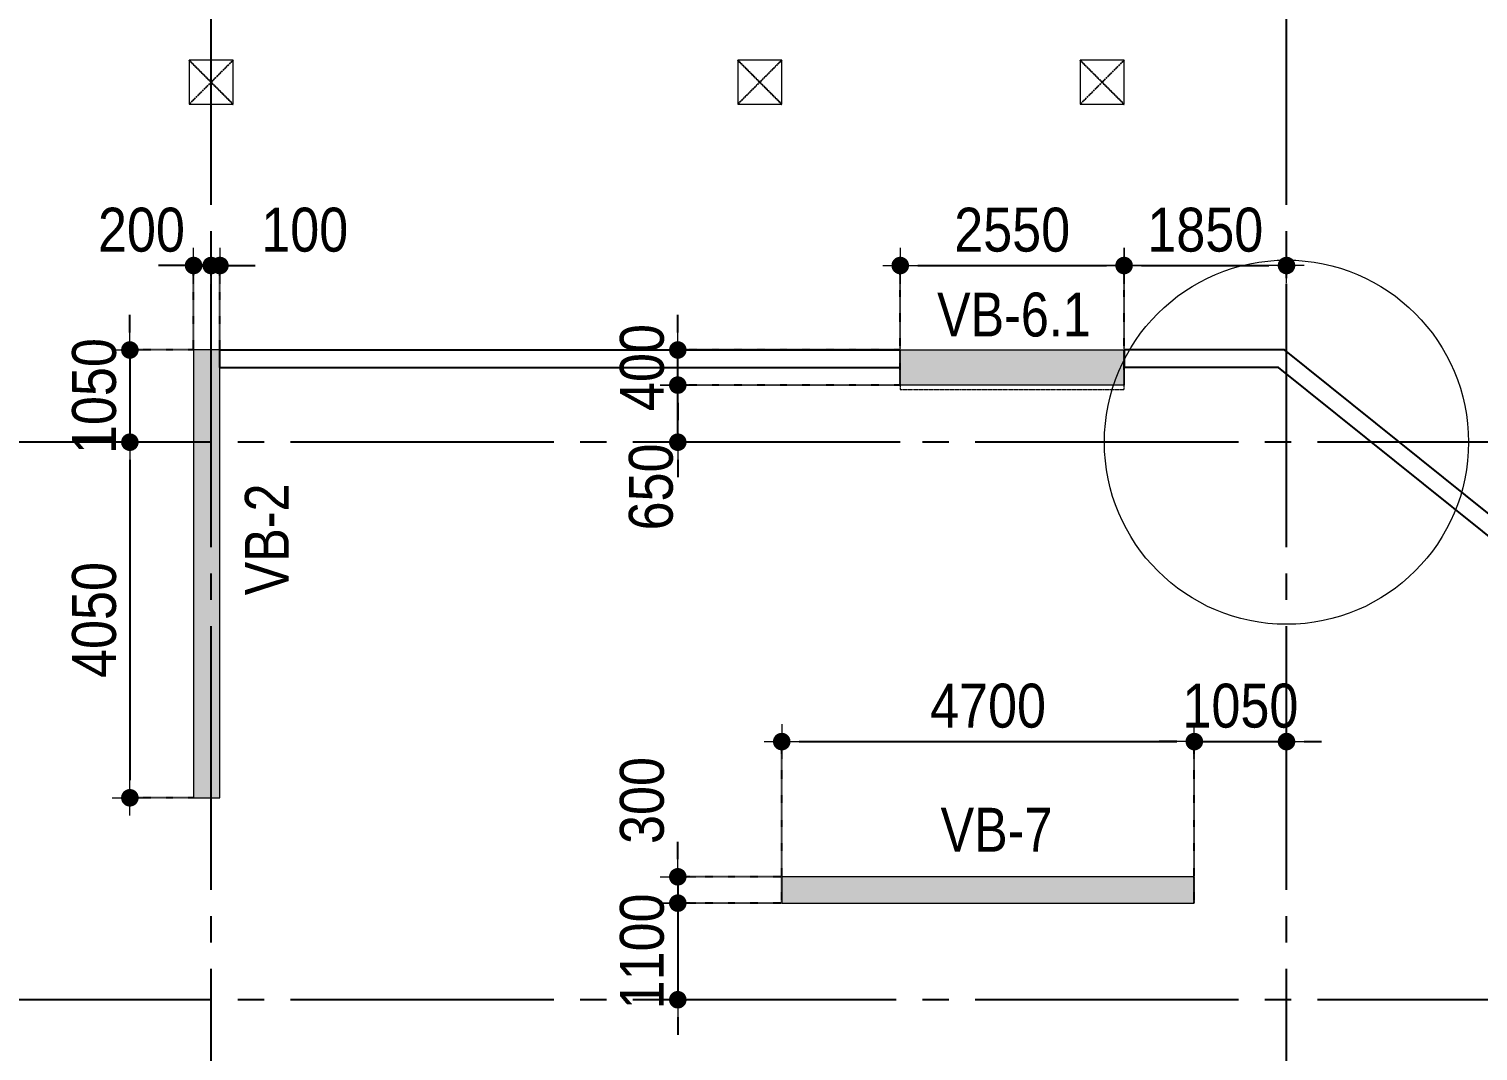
# Model space of a CAD drawing. Header units: millimetres. Extents: x -3973692 to -2843767, y 592734 to 838475.
# Drawn here: x -3463270 to -3446763, y 755297 to 766937 of the extents above; entities that cross this region are included whole.
import ezdxf
from ezdxf.enums import TextEntityAlignment as Align

# ---------------------------------------------------------------- set-up
doc = ezdxf.new("R2010")
doc.units = ezdxf.units.MM
doc.header["$MEASUREMENT"] = 0
doc.header["$PDMODE"] = 3
doc.header["$PDSIZE"] = -20
for name, pattern in [('CHG_XX_Cot_Tang 1$0$MB_Luoi truc$0$HTT Hidden 21', [3, 2, -1]), ('CHG_XX_Luoi truc$0$MB_Luoi truc$0$Center101', [13, 10, -1, 1, -1]), ('DIVIDE2', [15.875, 6.35, -3.175, 0, -3.175, 0, -3.175]), ('HIDDEN5', [2.8375, 1.25, -1.5875])]:
    doc.linetypes.add(name, pattern=pattern)
doc.layers.get('0').update_dxf_attribs({"lineweight": 9})
doc.layers.get('Defpoints').update_dxf_attribs({"color": 10, "lineweight": 0})
for name, color, linetype, lineweight in [("'S_General_Dim_1", 1, 'Continuous', 18), ("'S_General_Divide_3 Intermediate", 3, 'DIVIDE2', 40), ('CHG_XX_Cot_Tang 1$0$NS-Pier', 150, 'Continuous', 9), ('CHG_XX_Cot_Tang 1$0$NS-Pier @ 1', 150, 'Continuous', 9), ('CHG_XX_Cot_Tang 1$0$NS-Pier @ 100', 150, 'Continuous', 9), ('CHG_XX_Cot_Tang 1$0$NS-Pier @ 150 VP1', 150, 'Continuous', 9), ('CHG_XX_Cot_Tang 1$0$NS-Pier @ 150 VP2', 150, 'Continuous', 9), ('CHG_XX_Cot_Tang 1$0$NS-Pier @ 150 VP3', 150, 'Continuous', 9), ('CHG_XX_Cot_Tang 1$0$NS-Pier @ 150 VP4', 150, 'Continuous', 9), ('CHG_XX_Cot_Tang 1$0$NS-Pier @ 150 VP5', 150, 'Continuous', 9), ('CHG_XX_Cot_Tang 1$0$NS-Pier @ 150 VP6', 150, 'Continuous', 9), ('CHG_XX_Cot_Tang 1$0$NS-Pier @ 150 VP7', 150, 'Continuous', 9), ('CHG_XX_Cot_Tang 1$0$NS-Pier @ 150 VP8', 150, 'Continuous', 9), ('CHG_XX_Cot_Tang 1$0$NS-Pier @ 150 VP9', 150, 'Continuous', 9), ('CHG_XX_Cot_Tang 1$0$NS-Pier @ 150 VPModel', 150, 'Continuous', 9), ('CHG_XX_Cot_Tang 1$0$NS-Pier @ 200 VP11', 150, 'Continuous', 9), ('CHG_XX_Cot_Tang 1$0$NS-Pier @ 200 VP12', 150, 'Continuous', 9), ('CHG_XX_Cot_Tang 1$0$NS-Pier @ 200 VP13', 150, 'Continuous', 9), ('CHG_XX_Cot_Tang 1$0$NS-Pier @ 200 VP14', 150, 'Continuous', 9), ('CHG_XX_Cot_Tang 1$0$NS-Pier @ 200 VP15', 150, 'Continuous', 9), ('CHG_XX_Cot_Tang 1$0$NS-Pier @ 200 VP16', 150, 'Continuous', 9), ('CHG_XX_Cot_Tang 1$0$NS-Pier @ 200 VP17', 150, 'Continuous', 9), ('CHG_XX_Cot_Tang 1$0$NS-Pier @ 200 VP18', 150, 'Continuous', 9), ('CHG_XX_Cot_Tang 1$0$NS-Pier @ 200 VP19', 150, 'Continuous', 9), ('CHG_XX_Cot_Tang 1$0$NS-Pier @ 200 VP21', 150, 'Continuous', 9), ('CHG_XX_Cot_Tang 1$0$NS-Pier @ 200 VP22', 150, 'Continuous', 9), ('CHG_XX_Cot_Tang 1$0$NS-Pier @ 200 VP23', 150, 'Continuous', 9), ('CHG_XX_Cot_Tang 1$0$NS-Pier @ 200 VP24', 150, 'Continuous', 9), ('CHG_XX_Cot_Tang 1$0$NS-Pier @ 200 VP25', 150, 'Continuous', 9), ('CHG_XX_Cot_Tang 1$0$NS-Pier @ 200 VP26', 150, 'Continuous', 9), ('CHG_XX_Cot_Tang 1$0$NS-Pier @ 200 VP27', 150, 'Continuous', 9), ('CHG_XX_Cot_Tang 1$0$NS-Pier @ 200 VP28', 150, 'Continuous', 9), ('CHG_XX_Cot_Tang 1$0$NS-Pier @ 200 VP30', 150, 'Continuous', 9), ('CHG_XX_Cot_Tang 1$0$NS-Pier @ 200 VP31', 150, 'Continuous', 9), ('CHG_XX_Cot_Tang 1$0$NS-Pier @ 200 VP32', 150, 'Continuous', 9), ('CHG_XX_Cot_Tang 1$0$NS-Pier @ 200 VP33', 150, 'Continuous', 9), ('CHG_XX_Cot_Tang 1$0$NS-Pier @ 200 VP34', 150, 'Continuous', 9), ('CHG_XX_Cot_Tang 1$0$NS-Pier @ 200 VP35', 150, 'Continuous', 9), ('CHG_XX_Cot_Tang 1$0$NS-Pier @ 200 VP36', 150, 'Continuous', 9), ('CHG_XX_Cot_Tang 1$0$NS-Pier @ 200 VP37', 150, 'Continuous', 9), ('CHG_XX_Cot_Tang 1$0$NS-Pier @ 200 VPModel', 150, 'Continuous', 9), ('CHG_XX_Cot_Tang 1$0$NS-Pier @ 350 VP10', 150, 'Continuous', 9), ('CHG_XX_Cot_Tang 1$0$NS-Pier @ 350 VP20', 150, 'Continuous', 9), ('CHG_XX_Cot_Tang 1$0$NS-Pier @ 350 VP29', 150, 'Continuous', 9), ('CHG_XX_Cot_Tang 1$0$NS-Pier @ 350 VPModel', 150, 'Continuous', 9), ('TEXT', 7, 'Continuous', 15)]:
    doc.layers.add(name, color=color, linetype=linetype, lineweight=lineweight)
for name, color, linetype in [('CHG_XX_Cot_Tang 1$0$cot 500 dung +850', 1, 'Continuous'), ('CHG_XX_Cot_Tang 1$0$mb_cot tang 1-3$0$Concrete Line', 6, 'Continuous'), ('CHG_XX_Cot_Tang 1$0$Vach VH3', 3, 'Continuous'), ('CHG_XX_Luoi truc$0$Grid', 34, 'Continuous'), ('CHG_XX_Luoi truc$0$Grid Line', 251, 'CHG_XX_Luoi truc$0$MB_Luoi truc$0$Center101'), ('dim', 1, 'Continuous')]:
    doc.layers.add(name, color=color, linetype=linetype)
doc.styles.add('arial', font='arial.ttf', dxfattribs={"width": 0.85})
doc.styles.add('CHG_XX_Luoi truc$0$MB_Luoi truc$0$Grid A-F$0$VNI-HelveCB', font='')
doc.styles.add('TTP-HelCon', font='')
doc.styles.get('CHG_XX_Luoi truc$0$MB_Luoi truc$0$Grid A-F$0$VNI-HelveCB').set_extended_font_data('VNI-Helve-Condense', bold=True)
doc.styles.get('TTP-HelCon').set_extended_font_data('VNI-Helve-Condense')
doc.dimstyles.new('200', dxfattribs={"dimscale": 200, "dimtxt": 2.5, "dimasz": 1, "dimexe": 0, "dimexo": 0, "dimgap": 0.75, "dimtad": 1, "dimdec": 0, "dimrnd": 10, "dimzin": 9, "dimdsep": 46, "dimtxsty": 'arial', "dimblk1": 'DIMDOT', "dimblk2": 'DIMDOT', "dimsah": 1, "dimcen": 2, "dimdle": 3, "dimclre": 8, "dimclrt": 2, "dimadec": 0, "dimazin": 0, "dimtfac": 1, "dimtdec": 0, "dimtix": 1, "dimtmove": 2, "dimatfit": 3, "dimldrblk": 'DIMPIJL', "dimfxl": 1, "dimtvp": 1.8, "dimtolj": 1, "dimtzin": 0, "dimarcsym": 0})

# ---------------------------------------------------------------- blocks, each defined once
blk = doc.blocks.new('*U3260')
at = {"layer": 'CHG_XX_Cot_Tang 1$0$NS-Pier @ 1'}
h = blk.add_hatch(color=256, dxfattribs=at)
h.dxf.hatch_style = 1
h.paths.add_polyline_path([(400, 0), (0, 0), (0, -2550), (400, -2550)])
at = {"layer": 'CHG_XX_Cot_Tang 1$0$NS-Pier @ 100'}
h = blk.add_hatch(color=256, dxfattribs=at)
h.dxf.hatch_style = 1
h.paths.add_polyline_path([(400, 0), (0, 0), (0, -2550), (400, -2550)])
at = {"layer": 'CHG_XX_Cot_Tang 1$0$NS-Pier @ 150 VP1'}
h = blk.add_hatch(color=256, dxfattribs=at)
h.dxf.hatch_style = 1
h.paths.add_polyline_path([(400, 0), (0, 0), (0, -2550), (400, -2550)])
at = {"layer": 'CHG_XX_Cot_Tang 1$0$NS-Pier @ 150 VP2'}
h = blk.add_hatch(color=256, dxfattribs=at)
h.dxf.hatch_style = 1
h.paths.add_polyline_path([(400, 0), (0, 0), (0, -2550), (400, -2550)])
at = {"layer": 'CHG_XX_Cot_Tang 1$0$NS-Pier @ 150 VP3'}
h = blk.add_hatch(color=256, dxfattribs=at)
h.dxf.hatch_style = 1
h.paths.add_polyline_path([(400, 0), (0, 0), (0, -2550), (400, -2550)])
at = {"layer": 'CHG_XX_Cot_Tang 1$0$NS-Pier @ 150 VP4'}
h = blk.add_hatch(color=256, dxfattribs=at)
h.dxf.hatch_style = 1
h.paths.add_polyline_path([(400, 0), (0, 0), (0, -2550), (400, -2550)])
at = {"layer": 'CHG_XX_Cot_Tang 1$0$NS-Pier @ 150 VP5'}
h = blk.add_hatch(color=256, dxfattribs=at)
h.dxf.hatch_style = 1
h.paths.add_polyline_path([(400, 0), (0, 0), (0, -2550), (400, -2550)])
at = {"layer": 'CHG_XX_Cot_Tang 1$0$NS-Pier @ 150 VP6'}
h = blk.add_hatch(color=256, dxfattribs=at)
h.dxf.hatch_style = 1
h.paths.add_polyline_path([(400, 0), (0, 0), (0, -2550), (400, -2550)])
at = {"layer": 'CHG_XX_Cot_Tang 1$0$NS-Pier @ 150 VP7'}
h = blk.add_hatch(color=256, dxfattribs=at)
h.dxf.hatch_style = 1
h.paths.add_polyline_path([(400, 0), (0, 0), (0, -2550), (400, -2550)])
at = {"layer": 'CHG_XX_Cot_Tang 1$0$NS-Pier @ 150 VP8'}
h = blk.add_hatch(color=256, dxfattribs=at)
h.dxf.hatch_style = 1
h.paths.add_polyline_path([(400, 0), (0, 0), (0, -2550), (400, -2550)])
at = {"layer": 'CHG_XX_Cot_Tang 1$0$NS-Pier @ 150 VP9'}
h = blk.add_hatch(color=256, dxfattribs=at)
h.dxf.hatch_style = 1
h.paths.add_polyline_path([(400, 0), (0, 0), (0, -2550), (400, -2550)])
at = {"layer": 'CHG_XX_Cot_Tang 1$0$NS-Pier @ 150 VPModel'}
h = blk.add_hatch(color=256, dxfattribs=at)
h.dxf.hatch_style = 1
h.paths.add_polyline_path([(400, 0), (0, 0), (0, -2550), (400, -2550)])
at = {"layer": 'CHG_XX_Cot_Tang 1$0$NS-Pier @ 200 VP11'}
h = blk.add_hatch(color=256, dxfattribs=at)
h.dxf.hatch_style = 1
h.paths.add_polyline_path([(400, 0), (0, 0), (0, -2550), (400, -2550)])
at = {"layer": 'CHG_XX_Cot_Tang 1$0$NS-Pier @ 200 VP12'}
h = blk.add_hatch(color=256, dxfattribs=at)
h.dxf.hatch_style = 1
h.paths.add_polyline_path([(400, 0), (0, 0), (0, -2550), (400, -2550)])
at = {"layer": 'CHG_XX_Cot_Tang 1$0$NS-Pier @ 200 VP13'}
h = blk.add_hatch(color=256, dxfattribs=at)
h.dxf.hatch_style = 1
h.paths.add_polyline_path([(400, 0), (0, 0), (0, -2550), (400, -2550)])
at = {"layer": 'CHG_XX_Cot_Tang 1$0$NS-Pier @ 200 VP14'}
h = blk.add_hatch(color=256, dxfattribs=at)
h.dxf.hatch_style = 1
h.paths.add_polyline_path([(400, 0), (0, 0), (0, -2550), (400, -2550)])
at = {"layer": 'CHG_XX_Cot_Tang 1$0$NS-Pier @ 200 VP15'}
h = blk.add_hatch(color=256, dxfattribs=at)
h.dxf.hatch_style = 1
h.paths.add_polyline_path([(400, 0), (0, 0), (0, -2550), (400, -2550)])
at = {"layer": 'CHG_XX_Cot_Tang 1$0$NS-Pier @ 200 VP16'}
h = blk.add_hatch(color=256, dxfattribs=at)
h.dxf.hatch_style = 1
h.paths.add_polyline_path([(400, 0), (0, 0), (0, -2550), (400, -2550)])
at = {"layer": 'CHG_XX_Cot_Tang 1$0$NS-Pier @ 200 VP17'}
h = blk.add_hatch(color=256, dxfattribs=at)
h.dxf.hatch_style = 1
h.paths.add_polyline_path([(400, 0), (0, 0), (0, -2550), (400, -2550)])
at = {"layer": 'CHG_XX_Cot_Tang 1$0$NS-Pier @ 200 VP18'}
h = blk.add_hatch(color=256, dxfattribs=at)
h.dxf.hatch_style = 1
h.paths.add_polyline_path([(400, 0), (0, 0), (0, -2550), (400, -2550)])
at = {"layer": 'CHG_XX_Cot_Tang 1$0$NS-Pier @ 200 VP19'}
h = blk.add_hatch(color=256, dxfattribs=at)
h.dxf.hatch_style = 1
h.paths.add_polyline_path([(400, 0), (0, 0), (0, -2550), (400, -2550)])
at = {"layer": 'CHG_XX_Cot_Tang 1$0$NS-Pier @ 200 VP21'}
h = blk.add_hatch(color=256, dxfattribs=at)
h.dxf.hatch_style = 1
h.paths.add_polyline_path([(400, 0), (0, 0), (0, -2550), (400, -2550)])
at = {"layer": 'CHG_XX_Cot_Tang 1$0$NS-Pier @ 200 VP22'}
h = blk.add_hatch(color=256, dxfattribs=at)
h.dxf.hatch_style = 1
h.paths.add_polyline_path([(400, 0), (0, 0), (0, -2550), (400, -2550)])
at = {"layer": 'CHG_XX_Cot_Tang 1$0$NS-Pier @ 200 VP23'}
h = blk.add_hatch(color=256, dxfattribs=at)
h.dxf.hatch_style = 1
h.paths.add_polyline_path([(400, 0), (0, 0), (0, -2550), (400, -2550)])
at = {"layer": 'CHG_XX_Cot_Tang 1$0$NS-Pier @ 200 VP24'}
h = blk.add_hatch(color=256, dxfattribs=at)
h.dxf.hatch_style = 1
h.paths.add_polyline_path([(400, 0), (0, 0), (0, -2550), (400, -2550)])
at = {"layer": 'CHG_XX_Cot_Tang 1$0$NS-Pier @ 200 VP25'}
h = blk.add_hatch(color=256, dxfattribs=at)
h.dxf.hatch_style = 1
h.paths.add_polyline_path([(400, 0), (0, 0), (0, -2550), (400, -2550)])
at = {"layer": 'CHG_XX_Cot_Tang 1$0$NS-Pier @ 200 VP26'}
h = blk.add_hatch(color=256, dxfattribs=at)
h.dxf.hatch_style = 1
h.paths.add_polyline_path([(400, 0), (0, 0), (0, -2550), (400, -2550)])
at = {"layer": 'CHG_XX_Cot_Tang 1$0$NS-Pier @ 200 VP27'}
h = blk.add_hatch(color=256, dxfattribs=at)
h.dxf.hatch_style = 1
h.paths.add_polyline_path([(400, 0), (0, 0), (0, -2550), (400, -2550)])
at = {"layer": 'CHG_XX_Cot_Tang 1$0$NS-Pier @ 200 VP28'}
h = blk.add_hatch(color=256, dxfattribs=at)
h.dxf.hatch_style = 1
h.paths.add_polyline_path([(400, 0), (0, 0), (0, -2550), (400, -2550)])
at = {"layer": 'CHG_XX_Cot_Tang 1$0$NS-Pier @ 200 VP30'}
h = blk.add_hatch(color=256, dxfattribs=at)
h.dxf.hatch_style = 1
h.paths.add_polyline_path([(400, 0), (0, 0), (0, -2550), (400, -2550)])
at = {"layer": 'CHG_XX_Cot_Tang 1$0$NS-Pier @ 200 VP31'}
h = blk.add_hatch(color=256, dxfattribs=at)
h.dxf.hatch_style = 1
h.paths.add_polyline_path([(400, 0), (0, 0), (0, -2550), (400, -2550)])
at = {"layer": 'CHG_XX_Cot_Tang 1$0$NS-Pier @ 200 VP32'}
h = blk.add_hatch(color=256, dxfattribs=at)
h.dxf.hatch_style = 1
h.paths.add_polyline_path([(400, 0), (0, 0), (0, -2550), (400, -2550)])
at = {"layer": 'CHG_XX_Cot_Tang 1$0$NS-Pier @ 200 VP33'}
h = blk.add_hatch(color=256, dxfattribs=at)
h.dxf.hatch_style = 1
h.paths.add_polyline_path([(400, 0), (0, 0), (0, -2550), (400, -2550)])
at = {"layer": 'CHG_XX_Cot_Tang 1$0$NS-Pier @ 200 VP34'}
h = blk.add_hatch(color=256, dxfattribs=at)
h.dxf.hatch_style = 1
h.paths.add_polyline_path([(400, 0), (0, 0), (0, -2550), (400, -2550)])
at = {"layer": 'CHG_XX_Cot_Tang 1$0$NS-Pier @ 200 VP35'}
h = blk.add_hatch(color=256, dxfattribs=at)
h.dxf.hatch_style = 1
h.paths.add_polyline_path([(400, 0), (0, 0), (0, -2550), (400, -2550)])
at = {"layer": 'CHG_XX_Cot_Tang 1$0$NS-Pier @ 200 VP36'}
h = blk.add_hatch(color=256, dxfattribs=at)
h.dxf.hatch_style = 1
h.paths.add_polyline_path([(400, 0), (0, 0), (0, -2550), (400, -2550)])
at = {"layer": 'CHG_XX_Cot_Tang 1$0$NS-Pier @ 200 VP37'}
h = blk.add_hatch(color=256, dxfattribs=at)
h.dxf.hatch_style = 1
h.paths.add_polyline_path([(400, 0), (0, 0), (0, -2550), (400, -2550)])
at = {"layer": 'CHG_XX_Cot_Tang 1$0$NS-Pier @ 200 VPModel'}
h = blk.add_hatch(color=256, dxfattribs=at)
h.dxf.hatch_style = 1
h.paths.add_polyline_path([(400, 0), (0, 0), (0, -2550), (400, -2550)])
at = {"layer": 'CHG_XX_Cot_Tang 1$0$NS-Pier @ 350 VP10'}
h = blk.add_hatch(color=256, dxfattribs=at)
h.dxf.hatch_style = 1
h.paths.add_polyline_path([(400, 0), (0, 0), (0, -2550), (400, -2550)])
at = {"layer": 'CHG_XX_Cot_Tang 1$0$NS-Pier @ 350 VP20'}
h = blk.add_hatch(color=256, dxfattribs=at)
h.dxf.hatch_style = 1
h.paths.add_polyline_path([(400, 0), (0, 0), (0, -2550), (400, -2550)])
at = {"layer": 'CHG_XX_Cot_Tang 1$0$NS-Pier @ 350 VP29'}
h = blk.add_hatch(color=256, dxfattribs=at)
h.dxf.hatch_style = 1
h.paths.add_polyline_path([(400, 0), (0, 0), (0, -2550), (400, -2550)])
at = {"layer": 'CHG_XX_Cot_Tang 1$0$NS-Pier @ 350 VPModel'}
h = blk.add_hatch(color=256, dxfattribs=at)
h.dxf.hatch_style = 1
h.paths.add_polyline_path([(400, 0), (0, 0), (0, -2550), (400, -2550)])
blk = doc.blocks.new('CHG_XX_Cot_Tang 1$0$Block A_C450x2250')
at = {"layer": 'CHG_XX_Cot_Tang 1$0$NS-Pier', "color": 9, "linetype": 'CHG_XX_Cot_Tang 1$0$MB_Luoi truc$0$HTT Hidden 21'}
blk.add_lwpolyline([(0, 0), (-50, 0), (-50, -2550), (0, -2550)], dxfattribs=at)
at = {"layer": 'CHG_XX_Cot_Tang 1$0$NS-Pier'}
blk.add_lwpolyline([(400, -2550), (0, -2550), (0, 0), (400, 0)], close=True, dxfattribs=at)
blk.add_blockref('*U3260', (0, 0), dxfattribs=at)
blk = doc.blocks.new('CHG_XX_Cot_Tang 1$0$300X4700')
at = {"layer": 'CHG_XX_Cot_Tang 1$0$NS-Pier', "true_color": 0xd19cc7}
h = blk.add_hatch(color=9, dxfattribs=at)
h.dxf.hatch_style = 1
h.paths.add_polyline_path([(0, 0), (0, -300), (4700, -300), (4700, 0)])
at = {"layer": 'CHG_XX_Cot_Tang 1$0$NS-Pier'}
blk.add_lwpolyline([(0, 0), (0, -300), (4700, -300), (4700, 0)], close=True, dxfattribs=at)
blk = doc.blocks.new('CHG_XX_Cot_Tang 1$0$500x500')
at = {"color": 1, "linetype": 'CHG_XX_Cot_Tang 1$0$MB_Luoi truc$0$HTT Hidden 21'}
for p, q in [((250, 250), (-250, -250)), ((-250, 250), (250, -250))]:
    blk.add_line(p, q, dxfattribs=at)
at = {"layer": 'CHG_XX_Cot_Tang 1$0$NS-Pier', "color": 1}
blk.add_lwpolyline([(250, -250), (250, 250), (-250, 250), (-250, -250)], close=True, dxfattribs=at)
blk = doc.blocks.new('*U2841')
at = {"layer": 'CHG_XX_Luoi truc$0$Grid Line'}
blk.add_line((0, 0), (0, 608), dxfattribs=at)
at = {"layer": 'CHG_XX_Luoi truc$0$Grid', "lineweight": -2, "style": 'CHG_XX_Luoi truc$0$MB_Luoi truc$0$Grid A-F$0$VNI-HelveCB'}
for tag, p in [('GRIDSUB', (0, 617)), ('GRID', (0, -9))]:
    blk.add_attdef(tag, text='', height=5, dxfattribs=at).set_placement(p, align=Align.MIDDLE)
blk = doc.blocks.new('*U2843')
at = {"layer": 'CHG_XX_Luoi truc$0$Grid Line'}
blk.add_line((0, 0), (0, 438), dxfattribs=at)
at = {"layer": 'CHG_XX_Luoi truc$0$Grid', "lineweight": -2, "style": 'CHG_XX_Luoi truc$0$MB_Luoi truc$0$Grid A-F$0$VNI-HelveCB'}
for tag, p in [('GRIDSUB', (0, 447)), ('GRID', (0, -9))]:
    blk.add_attdef(tag, text='', height=5, dxfattribs=at).set_placement(p, align=Align.MIDDLE)
blk = doc.blocks.new('CHG_XX_Luoi truc')
at = {"layer": 'CHG_XX_Luoi truc$0$Grid', "xscale": 300, "yscale": 300, "zscale": 300}
for p in [(87300, -12747), (99550, -12747)]:
    blk.add_blockref('*U2841', p, dxfattribs=at)
at = {"layer": 'CHG_XX_Luoi truc$0$Grid', "xscale": 300.0000000000013, "yscale": 300.0000000000013, "zscale": 300.0000000000013, "rotation": 90}
for p in [(110703, 152250), (110703, 145900)]:
    blk.add_blockref('*U2843', p, dxfattribs=at)
blk = doc.blocks.new('CHG_XX_Cot_Tang 1')
at = {"layer": 'CHG_XX_Cot_Tang 1$0$NS-Pier'}
h = blk.add_hatch(color=13, dxfattribs=at)
h.dxf.hatch_style = 1
h.paths.add_polyline_path([(87400, 153300), (87100, 153300), (87100, 148200), (87400, 148200)])
blk.add_lwpolyline([(87400, 153300), (87100, 153300), (87100, 148200), (87400, 148200)], close=True, dxfattribs=at)
at = {"layer": 'CHG_XX_Cot_Tang 1$0$Vach VH3'}
for p, q in [((87400, 153300), (95150, 153300)), ((87400, 153100), (87400, 153296.4)), ((99527.8, 153300), (97700, 153300)), ((97700, 153300), (97700, 153100)), ((105750, 148305.7), (99527.8, 153300)), ((87400, 153100), (95150, 153100)), ((99457.5, 153100), (97700, 153100)), ((105550, 148209.7), (99457.5, 153100))]:
    blk.add_line(p, q, dxfattribs=at)
at = {"layer": 'CHG_XX_Cot_Tang 1$0$cot 500 dung +850'}
for p in [(87300, 156350), (93550, 156350), (97450, 156350)]:
    blk.add_blockref('CHG_XX_Cot_Tang 1$0$500x500', p, dxfattribs=at)
at = {"layer": 'CHG_XX_Cot_Tang 1$0$mb_cot tang 1-3$0$Concrete Line'}
blk.add_blockref('CHG_XX_Cot_Tang 1$0$300X4700', (93800, 147300), dxfattribs=at)
at = {"layer": 'CHG_XX_Cot_Tang 1$0$NS-Pier'}
blk.add_blockref('CHG_XX_Luoi truc', (0, 0), dxfattribs=at)
at = {"layer": 'CHG_XX_Cot_Tang 1$0$NS-Pier', "rotation": 90.00000000000001}
blk.add_blockref('CHG_XX_Cot_Tang 1$0$Block A_C450x2250', (95150, 152900), dxfattribs=at)
blk = doc.blocks.new('DIMDOT')
for p, q in [((0, -1), (0, 1)), ((1, 0), (-1, 0))]:
    blk.add_line(p, q)
at = {"const_width": 0.5}
blk.add_lwpolyline([(-0.25, 0, 1), (0.25, 0, 1)], format="xyb", close=True, dxfattribs=at)
blk = doc.blocks.new('*D199')
at = {"layer": "'S_General_Dim_1", "color": 0, "lineweight": -2, "transparency": 16777216}
for p, q in [((-3462121, 763481), (-3462121, 763681)), ((-3462121, 763281), (-3462121, 762231)), ((-3462121, 762031), (-3462121, 761831))]:
    blk.add_line(p, q, dxfattribs=at)
at = {"layer": "'S_General_Dim_1", "color": 8, "linetype": 'HIDDEN5', "lineweight": -2, "transparency": 16777216}
for p, q in [((-3461395, 763281), (-3462121, 763281)), ((-3461395, 762231), (-3462121, 762231))]:
    blk.add_line(p, q, dxfattribs=at)
at = {"layer": 'Defpoints', "color": 0, "transparency": 16777216}
for p in [(-3461395, 763281), (-3462121, 762231), (-3461395, 762231)]:
    blk.add_point(p, dxfattribs=at)
at = {"layer": "'S_General_Dim_1", "color": 0, "lineweight": -2, "transparency": 16777216, "xscale": 200, "yscale": 200, "zscale": 200}
for p, rotation in [((-3462121, 763281), 270), ((-3462121, 762231), 90)]:
    blk.add_blockref('DIMDOT', p, dxfattribs=dict(at, rotation=rotation))
at = {"layer": "'S_General_Dim_1", "color": 2, "transparency": 16777216, "insert": (-3462526, 762756), "char_height": 500, "attachment_point": 5, "rotation": 90, "style": 'arial'}
blk.add_mtext('\\A1;1050', dxfattribs=at)
blk = doc.blocks.new('DIMPIJL')
at = {"linetype": 'ByBlock'}
blk.add_solid([(-2.5, 0.417), (-2.5, -0.417), (0, 0)], dxfattribs=at)
blk = doc.blocks.new('*D200')
at = {"layer": "'S_General_Dim_1", "color": 8, "linetype": 'HIDDEN5', "lineweight": -2, "transparency": 16777216}
for p, q in [((-3461395, 762231), (-3462121, 762231)), ((-3461395, 758181), (-3462121, 758181))]:
    blk.add_line(p, q, dxfattribs=at)
at = {"layer": "'S_General_Dim_1", "color": 0, "lineweight": -2, "transparency": 16777216}
blk.add_line((-3462121, 762031), (-3462121, 758381), dxfattribs=at)
at = {"layer": 'Defpoints', "color": 0, "transparency": 16777216}
for p in [(-3461395, 762231), (-3462121, 758181), (-3461395, 758181)]:
    blk.add_point(p, dxfattribs=at)
at = {"layer": "'S_General_Dim_1", "color": 0, "lineweight": -2, "transparency": 16777216, "xscale": 200, "yscale": 200, "zscale": 200}
for p, rotation in [((-3462121, 762231), 90), ((-3462121, 758181), 270)]:
    blk.add_blockref('DIMDOT', p, dxfattribs=dict(at, rotation=rotation))
at = {"layer": "'S_General_Dim_1", "color": 2, "transparency": 16777216, "insert": (-3462526, 760206), "char_height": 500, "attachment_point": 5, "rotation": 90, "style": 'arial'}
blk.add_mtext('\\A1;4050', dxfattribs=at)
blk = doc.blocks.new('*D201')
at = {"layer": "'S_General_Dim_1", "color": 0, "lineweight": -2, "transparency": 16777216}
for p, q in [((-3461595, 764243), (-3461795, 764243)), ((-3461395, 764243), (-3461195, 764243)), ((-3460995, 764243), (-3460795, 764243))]:
    blk.add_line(p, q, dxfattribs=at)
at = {"layer": "'S_General_Dim_1", "color": 8, "linetype": 'HIDDEN5', "lineweight": -2, "transparency": 16777216}
for p, q in [((-3461395, 763281), (-3461395, 764243)), ((-3461195, 763281), (-3461195, 764243))]:
    blk.add_line(p, q, dxfattribs=at)
at = {"layer": 'Defpoints', "color": 0, "transparency": 16777216}
for p in [(-3461195, 764243), (-3461395, 763281), (-3461195, 763281)]:
    blk.add_point(p, dxfattribs=at)
at = {"layer": "'S_General_Dim_1", "color": 0, "lineweight": -2, "transparency": 16777216, "xscale": 200, "yscale": 200, "zscale": 200}
blk.add_blockref('DIMDOT', (-3461395, 764243), dxfattribs=at)
at = {"layer": "'S_General_Dim_1", "color": 0, "lineweight": -2, "transparency": 16777216, "xscale": 200, "yscale": 200, "zscale": 200, "rotation": 180}
blk.add_blockref('DIMDOT', (-3461195, 764243), dxfattribs=at)
at = {"layer": "'S_General_Dim_1", "color": 2, "transparency": 16777216, "insert": (-3461989, 764648), "char_height": 500, "attachment_point": 5, "style": 'arial'}
blk.add_mtext('\\A1;200', dxfattribs=at)
blk = doc.blocks.new('*D202')
at = {"layer": "'S_General_Dim_1", "color": 0, "lineweight": -2, "transparency": 16777216}
for p, q in [((-3461395, 764243), (-3461595, 764243)), ((-3461195, 764243), (-3461095, 764243)), ((-3460895, 764243), (-3460695, 764243))]:
    blk.add_line(p, q, dxfattribs=at)
at = {"layer": "'S_General_Dim_1", "color": 8, "linetype": 'HIDDEN5', "lineweight": -2, "transparency": 16777216}
for p, q in [((-3461195, 763281), (-3461195, 764243)), ((-3461095, 763281), (-3461095, 764243))]:
    blk.add_line(p, q, dxfattribs=at)
at = {"layer": 'Defpoints', "color": 0, "transparency": 16777216}
for p in [(-3461095, 764243), (-3461195, 763281), (-3461095, 763281)]:
    blk.add_point(p, dxfattribs=at)
at = {"layer": "'S_General_Dim_1", "color": 0, "lineweight": -2, "transparency": 16777216, "xscale": 200, "yscale": 200, "zscale": 200}
blk.add_blockref('DIMDOT', (-3461195, 764243), dxfattribs=at)
at = {"layer": "'S_General_Dim_1", "color": 0, "lineweight": -2, "transparency": 16777216, "xscale": 200, "yscale": 200, "zscale": 200, "rotation": 180}
blk.add_blockref('DIMDOT', (-3461095, 764243), dxfattribs=at)
at = {"layer": "'S_General_Dim_1", "color": 2, "transparency": 16777216, "insert": (-3460129, 764648), "char_height": 500, "attachment_point": 5, "style": 'arial'}
blk.add_mtext('\\A1;100', dxfattribs=at)
blk = doc.blocks.new('*D203')
at = {"layer": "'S_General_Dim_1", "color": 8, "linetype": 'HIDDEN5', "lineweight": -2, "transparency": 16777216}
for p, q in [((-3453345, 762881), (-3453345, 764243)), ((-3450795, 762881), (-3450795, 764243))]:
    blk.add_line(p, q, dxfattribs=at)
at = {"layer": "'S_General_Dim_1", "color": 0, "lineweight": -2, "transparency": 16777216}
blk.add_line((-3453145, 764243), (-3450995, 764243), dxfattribs=at)
at = {"layer": 'Defpoints', "color": 0, "transparency": 16777216}
for p in [(-3450795, 764243), (-3453345, 762881), (-3450795, 762881)]:
    blk.add_point(p, dxfattribs=at)
at = {"layer": "'S_General_Dim_1", "color": 0, "lineweight": -2, "transparency": 16777216, "xscale": 200, "yscale": 200, "zscale": 200, "rotation": 180}
blk.add_blockref('DIMDOT', (-3453345, 764243), dxfattribs=at)
at = {"layer": "'S_General_Dim_1", "color": 0, "lineweight": -2, "transparency": 16777216, "xscale": 200, "yscale": 200, "zscale": 200}
blk.add_blockref('DIMDOT', (-3450795, 764243), dxfattribs=at)
at = {"layer": "'S_General_Dim_1", "color": 2, "transparency": 16777216, "insert": (-3452070, 764648), "char_height": 500, "attachment_point": 5, "style": 'arial'}
blk.add_mtext('\\A1;2550', dxfattribs=at)
blk = doc.blocks.new('*D204')
at = {"layer": "'S_General_Dim_1", "color": 8, "linetype": 'HIDDEN5', "lineweight": -2, "transparency": 16777216}
for p, q in [((-3450795, 762881), (-3450795, 764243)), ((-3448945, 764098), (-3448945, 764243))]:
    blk.add_line(p, q, dxfattribs=at)
at = {"layer": "'S_General_Dim_1", "color": 0, "lineweight": -2, "transparency": 16777216}
blk.add_line((-3450595, 764243), (-3449145, 764243), dxfattribs=at)
at = {"layer": 'Defpoints', "color": 0, "transparency": 16777216}
for p in [(-3448945, 764243), (-3448945, 764098), (-3450795, 762881)]:
    blk.add_point(p, dxfattribs=at)
at = {"layer": "'S_General_Dim_1", "color": 0, "lineweight": -2, "transparency": 16777216, "xscale": 200, "yscale": 200, "zscale": 200, "rotation": 180}
blk.add_blockref('DIMDOT', (-3450795, 764243), dxfattribs=at)
at = {"layer": "'S_General_Dim_1", "color": 0, "lineweight": -2, "transparency": 16777216, "xscale": 200, "yscale": 200, "zscale": 200}
blk.add_blockref('DIMDOT', (-3448945, 764243), dxfattribs=at)
at = {"layer": "'S_General_Dim_1", "color": 2, "transparency": 16777216, "insert": (-3449870, 764648), "char_height": 500, "attachment_point": 5, "style": 'arial'}
blk.add_mtext('\\A1;1850', dxfattribs=at)
blk = doc.blocks.new('*D205')
at = {"layer": "'S_General_Dim_1", "color": 0, "lineweight": -2, "transparency": 16777216}
for p, q in [((-3455879, 757481), (-3455879, 757681)), ((-3455879, 757281), (-3455879, 756981)), ((-3455879, 756781), (-3455879, 756581))]:
    blk.add_line(p, q, dxfattribs=at)
at = {"layer": "'S_General_Dim_1", "color": 8, "linetype": 'HIDDEN5', "lineweight": -2, "transparency": 16777216}
for p, q in [((-3454695, 757281), (-3455879, 757281)), ((-3454695, 756981), (-3455879, 756981))]:
    blk.add_line(p, q, dxfattribs=at)
at = {"layer": 'Defpoints', "color": 0, "transparency": 16777216}
for p in [(-3454695, 757281), (-3455879, 756981), (-3454695, 756981)]:
    blk.add_point(p, dxfattribs=at)
at = {"layer": "'S_General_Dim_1", "color": 0, "lineweight": -2, "transparency": 16777216, "xscale": 200, "yscale": 200, "zscale": 200}
for p, rotation in [((-3455879, 757281), 270), ((-3455879, 756981), 90)]:
    blk.add_blockref('DIMDOT', p, dxfattribs=dict(at, rotation=rotation))
at = {"layer": "'S_General_Dim_1", "color": 2, "transparency": 16777216, "insert": (-3456285, 758150), "char_height": 500, "attachment_point": 5, "rotation": 90, "style": 'arial'}
blk.add_mtext('\\A1;300', dxfattribs=at)
blk = doc.blocks.new('*D206')
at = {"layer": "'S_General_Dim_1", "color": 0, "lineweight": -2, "transparency": 16777216}
for p, q in [((-3455879, 757181), (-3455879, 757381)), ((-3455879, 756981), (-3455879, 755881)), ((-3455879, 755681), (-3455879, 755481))]:
    blk.add_line(p, q, dxfattribs=at)
at = {"layer": "'S_General_Dim_1", "color": 8, "linetype": 'HIDDEN5', "lineweight": -2, "transparency": 16777216}
for p, q in [((-3454695, 756981), (-3455879, 756981)), ((-3455484, 755881), (-3455879, 755881))]:
    blk.add_line(p, q, dxfattribs=at)
at = {"layer": 'Defpoints', "color": 0, "transparency": 16777216}
for p in [(-3454695, 756981), (-3455879, 755881), (-3455484, 755881)]:
    blk.add_point(p, dxfattribs=at)
at = {"layer": "'S_General_Dim_1", "color": 0, "lineweight": -2, "transparency": 16777216, "xscale": 200, "yscale": 200, "zscale": 200}
for p, rotation in [((-3455879, 756981), 270), ((-3455879, 755881), 90)]:
    blk.add_blockref('DIMDOT', p, dxfattribs=dict(at, rotation=rotation))
at = {"layer": "'S_General_Dim_1", "color": 2, "transparency": 16777216, "insert": (-3456285, 756431), "char_height": 500, "attachment_point": 5, "rotation": 90, "style": 'arial'}
blk.add_mtext('\\A1;1100', dxfattribs=at)
blk = doc.blocks.new('*D207')
at = {"layer": "'S_General_Dim_1", "color": 8, "linetype": 'HIDDEN5', "lineweight": -2, "transparency": 16777216}
for p, q in [((-3454695, 756981), (-3454695, 758821)), ((-3449995, 756981), (-3449995, 758821))]:
    blk.add_line(p, q, dxfattribs=at)
at = {"layer": "'S_General_Dim_1", "color": 0, "lineweight": -2, "transparency": 16777216}
blk.add_line((-3454495, 758821), (-3450195, 758821), dxfattribs=at)
at = {"layer": 'Defpoints', "color": 0, "transparency": 16777216}
for p in [(-3449995, 758821), (-3454695, 756981), (-3449995, 756981)]:
    blk.add_point(p, dxfattribs=at)
at = {"layer": "'S_General_Dim_1", "color": 0, "lineweight": -2, "transparency": 16777216, "xscale": 200, "yscale": 200, "zscale": 200, "rotation": 180}
blk.add_blockref('DIMDOT', (-3454695, 758821), dxfattribs=at)
at = {"layer": "'S_General_Dim_1", "color": 0, "lineweight": -2, "transparency": 16777216, "xscale": 200, "yscale": 200, "zscale": 200}
blk.add_blockref('DIMDOT', (-3449995, 758821), dxfattribs=at)
at = {"layer": "'S_General_Dim_1", "color": 2, "transparency": 16777216, "insert": (-3452345, 759227), "char_height": 500, "attachment_point": 5, "style": 'arial'}
blk.add_mtext('\\A1;4700', dxfattribs=at)
blk = doc.blocks.new('*D208')
at = {"layer": "'S_General_Dim_1", "color": 0, "lineweight": -2, "transparency": 16777216}
for p, q in [((-3450195, 758821), (-3450395, 758821)), ((-3449995, 758821), (-3448945, 758821)), ((-3448745, 758821), (-3448545, 758821))]:
    blk.add_line(p, q, dxfattribs=at)
at = {"layer": "'S_General_Dim_1", "color": 8, "linetype": 'HIDDEN5', "lineweight": -2, "transparency": 16777216}
blk.add_line((-3449995, 756981), (-3449995, 758821), dxfattribs=at)
at = {"layer": 'Defpoints', "color": 0, "transparency": 16777216}
for p in [(-3448945, 758821), (-3448945, 758821), (-3449995, 756981)]:
    blk.add_point(p, dxfattribs=at)
at = {"layer": "'S_General_Dim_1", "color": 0, "lineweight": -2, "transparency": 16777216, "xscale": 200, "yscale": 200, "zscale": 200}
blk.add_blockref('DIMDOT', (-3449995, 758821), dxfattribs=at)
at = {"layer": "'S_General_Dim_1", "color": 0, "lineweight": -2, "transparency": 16777216, "xscale": 200, "yscale": 200, "zscale": 200, "rotation": 180}
blk.add_blockref('DIMDOT', (-3448945, 758821), dxfattribs=at)
at = {"layer": "'S_General_Dim_1", "color": 2, "transparency": 16777216, "insert": (-3449470, 759227), "char_height": 500, "attachment_point": 5, "style": 'arial'}
blk.add_mtext('\\A1;1050', dxfattribs=at)
blk = doc.blocks.new('b')
at = {"layer": 'Defpoints'}
blk.add_circle((0, 0), 2074, dxfattribs=at)
at = {"layer": 'TEXT', "color": 3, "style": 'TTP-HelCon'}
for s, p in [('VB-6.1', (-3980, 1204)), ('VB-7', (-3940, -4664))]:
    blk.add_text(s, height=500, dxfattribs=at).set_placement(p)
blk.add_text('VB-2', height=500, rotation=90, dxfattribs=at).set_placement((-11365, -1744))
blk = doc.blocks.new('*D888')
at = {"layer": "'S_General_Dim_1", "color": 0, "lineweight": -2, "transparency": 16777216}
for p, q in [((-3455879, 763081), (-3455879, 763281)), ((-3455879, 762231), (-3455879, 762881)), ((-3455879, 762031), (-3455879, 761831))]:
    blk.add_line(p, q, dxfattribs=at)
at = {"layer": "'S_General_Dim_1", "color": 8, "linetype": 'HIDDEN5', "lineweight": -2, "transparency": 16777216}
for p, q in [((-3453345, 762881), (-3455879, 762881)), ((-3453345, 762231), (-3455879, 762231))]:
    blk.add_line(p, q, dxfattribs=at)
at = {"layer": 'Defpoints', "color": 0, "transparency": 16777216}
for p in [(-3455879, 762881), (-3453345, 762881), (-3453345, 762231)]:
    blk.add_point(p, dxfattribs=at)
at = {"layer": "'S_General_Dim_1", "color": 0, "lineweight": -2, "transparency": 16777216, "xscale": 200, "yscale": 200, "zscale": 200}
for p, rotation in [((-3455879, 762881), 270), ((-3455879, 762231), 90)]:
    blk.add_blockref('DIMDOT', p, dxfattribs=dict(at, rotation=rotation))
at = {"layer": "'S_General_Dim_1", "color": 2, "transparency": 16777216, "insert": (-3456183, 761721), "char_height": 500, "attachment_point": 5, "rotation": 90, "style": 'arial'}
blk.add_mtext('\\A1;650', dxfattribs=at)
blk = doc.blocks.new('*D889')
at = {"layer": "'S_General_Dim_1", "color": 0, "lineweight": -2, "transparency": 16777216}
for p, q in [((-3455879, 763481), (-3455879, 763681)), ((-3455879, 762881), (-3455879, 763281)), ((-3455879, 762681), (-3455879, 762481))]:
    blk.add_line(p, q, dxfattribs=at)
at = {"layer": "'S_General_Dim_1", "color": 8, "linetype": 'HIDDEN5', "lineweight": -2, "transparency": 16777216}
for p, q in [((-3453345, 763281), (-3455879, 763281)), ((-3453345, 762881), (-3455879, 762881))]:
    blk.add_line(p, q, dxfattribs=at)
at = {"layer": 'Defpoints', "color": 0, "transparency": 16777216}
for p in [(-3455879, 763281), (-3453345, 763281), (-3453345, 762881)]:
    blk.add_point(p, dxfattribs=at)
at = {"layer": "'S_General_Dim_1", "color": 0, "lineweight": -2, "transparency": 16777216, "xscale": 200, "yscale": 200, "zscale": 200}
for p, rotation in [((-3455879, 763281), 270), ((-3455879, 762881), 90)]:
    blk.add_blockref('DIMDOT', p, dxfattribs=dict(at, rotation=rotation))
at = {"layer": "'S_General_Dim_1", "color": 2, "transparency": 16777216, "insert": (-3456285, 763081), "char_height": 500, "attachment_point": 5, "rotation": 90, "style": 'arial'}
blk.add_mtext('\\A1;400', dxfattribs=at)

msp = doc.modelspace()

# ---------------------------------------------------------------- block references
at = {"layer": "'S_General_Divide_3 Intermediate"}
msp.add_blockref('CHG_XX_Cot_Tang 1', (-3548495.2, 609981), dxfattribs=at)
at = {"layer": 'dim'}
msp.add_blockref('b', (-3448945.2, 762231), dxfattribs=at)

# ---------------------------------------------------------------- dimensions: what is measured, and where the dimension line sits
at = {"layer": "'S_General_Dim_1"}
for base, p1, p2, picture, middle in [((-3461195.2, 764242.8), (-3461395.2, 763281), (-3461195.2, 763281), '*D201', (-3461989, 764648.1)), ((-3461095.2, 764242.8), (-3461195.2, 763281), (-3461095.2, 763281), '*D202', (-3460129.3, 764648.1))]:
    dim = msp.add_linear_dim(base=base, p1=p1, p2=p2, dimstyle='200', dxfattribs=at)
    dim.commit()
    dim.dimension.update_dxf_attribs({"geometry": picture, "text_midpoint": middle, "dimtype": 160})
for base, p1, p2, picture, middle in [((-3450795.2, 764242.8), (-3453345.2, 762881), (-3450795.2, 762881), '*D203', (-3452070.2, 764648.1)), ((-3448945.2, 764242.8), (-3450795.2, 762881), (-3448945.2, 764097.9), '*D204', (-3449870.2, 764648.1)), ((-3449995.2, 758821.3), (-3454695.2, 756981), (-3449995.2, 756981), '*D207', (-3452345.2, 759226.6)), ((-3448945.2, 758821.3), (-3449995.2, 756981), (-3448945.2, 758821.3), '*D208', (-3449470.2, 759226.6))]:
    dim = msp.add_linear_dim(base=base, p1=p1, p2=p2, dimstyle='200', dxfattribs=at)
    dim.commit()
    dim.dimension.update_dxf_attribs({"geometry": picture, "text_midpoint": middle})
for base, p1, p2, picture, middle in [((-3462121, 762231), (-3461395.2, 763281), (-3461395.2, 762231), '*D199', (-3462526.2, 762756)), ((-3455879.5, 763281), (-3453345.2, 762881), (-3453345.2, 763281), '*D889', (-3456284.8, 763081)), ((-3462121, 758181), (-3461395.2, 762231), (-3461395.2, 758181), '*D200', (-3462526.2, 760206)), ((-3455879.5, 755881), (-3454695.2, 756981), (-3455484.1, 755881), '*D206', (-3456284.8, 756431))]:
    dim = msp.add_linear_dim(base=base, p1=p1, p2=p2, angle=90, dimstyle='200', dxfattribs=at)
    dim.commit()
    dim.dimension.update_dxf_attribs({"geometry": picture, "text_midpoint": middle})
for base, p1, p2, picture, middle in [((-3455879.5, 762881), (-3453345.2, 762231), (-3453345.2, 762881), '*D888', (-3456183.5, 761720.9)), ((-3455879.5, 756981), (-3454695.2, 757281), (-3454695.2, 756981), '*D205', (-3456284.9, 758150.2))]:
    dim = msp.add_linear_dim(base=base, p1=p1, p2=p2, angle=90, dimstyle='200', dxfattribs=at)
    dim.commit()
    dim.dimension.update_dxf_attribs({"geometry": picture, "text_midpoint": middle, "dimtype": 160})

doc.saveas('drawing.dxf')
